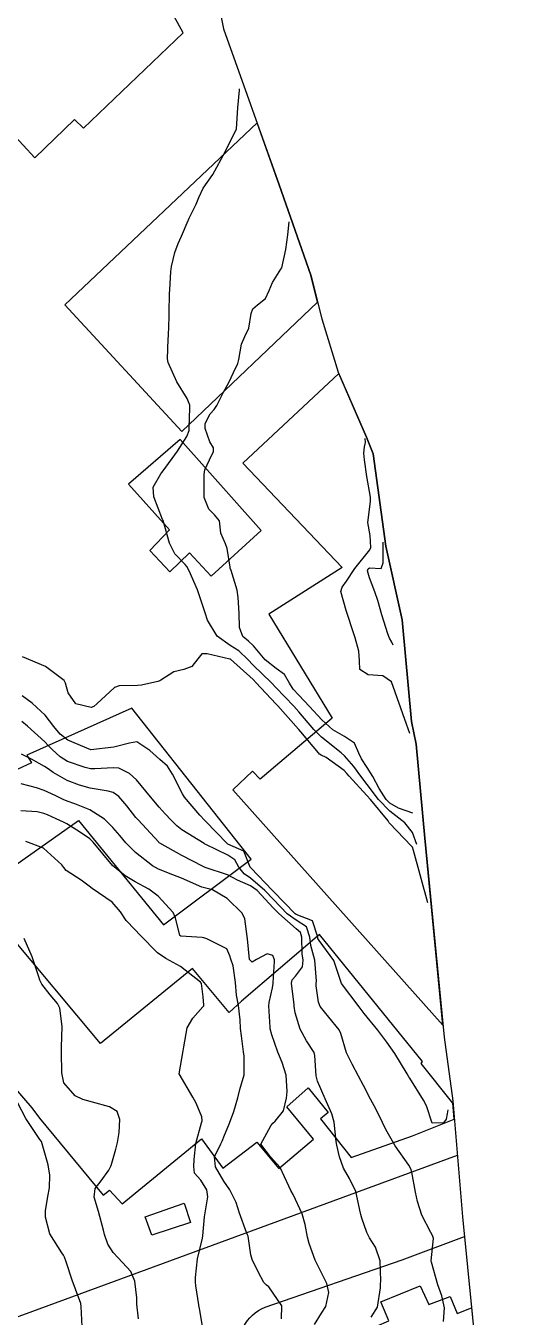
# Model space of a CAD drawing. Header units: metres. Extents: x 292545 to 299085, y 7450245 to 7463078.
# Drawn here: x 297219.6 to 297262.6, y 7453519.8 to 7453631.7 of the extents above; entities that cross this region are included whole.
import ezdxf

# ---------------------------------------------------------------- set-up
doc = ezdxf.new("R2010")
doc.units = ezdxf.units.M
for name, color, linetype in [('Area', 45, 'Continuous'), ('Curvas de Nivel 1m', 11, 'Continuous'), ('Curvas de Nivel 5m', 15, 'Continuous'), ('Edificações', 30, 'Continuous'), ('Vias Primárias', 230, 'Continuous')]:
    doc.layers.add(name, color=color, linetype=linetype)

msp = doc.modelspace()

# ---------------------------------------------------------------- linework, layer by layer
at = {"layer": 'Area'}
msp.add_polyline3d([(297236.47, 7453632.76, 706.59), (297236.74, 7453631.44, 706.79), (297241.57, 7453617.92, 708.44), (297244.31, 7453610.09, 708.75), (297245.26, 7453606.32, 707.84), (297246.69, 7453601.67, 704.48), (297249.13, 7453596.04, 709.86), (297249.73, 7453594.59, 709.8), (297250.81, 7453586.61, 704.46), (297252.23, 7453580.21, 710.56), (297253.05, 7453571.4, 704.7), (297253.44, 7453569.43, 704.74), (297254.2, 7453561.27, 709.54), (297255.87, 7453544.02, 701.26), (297256.62, 7453538.5, 703.75), (297257.47, 7453528.45, 700.12), (297258.78, 7453515.37, 706.63)], dxfattribs=at)
at = {"layer": 'Curvas de Nivel 1m', "flags": 128}
for points, elevation in [([(297253.5, 7453560.73), (297253.14, 7453561.78), (297252.47, 7453562.61), (297251.16, 7453563.61), (297250.19, 7453564.63), (297249.19, 7453565.92), (297248.65, 7453566.65), (297248.05, 7453567.49), (297247.22, 7453568.43), (297246.94, 7453568.67), (297245.24, 7453570.03), (297244.57, 7453570.7), (297243.27, 7453572.23), (297242.83, 7453572.72), (297242.07, 7453573.52), (297241.29, 7453574.35), (297240.9, 7453574.74), (297239.32, 7453576.29), (297238.85, 7453576.77), (297238.07, 7453577.52), (297237.33, 7453577.99), (297236.18, 7453578.8), (297235.36, 7453580.18), (297235.14, 7453580.81), (297235.02, 7453581.16), (297234.48, 7453582.82), (297233.77, 7453584.46), (297233.57, 7453584.83), (297233.41, 7453585.01), (297232.51, 7453585.93), (297232.06, 7453586.85), (297231.5, 7453588.82), (297231.49, 7453588.86), (297231.48, 7453588.88), (297231.46, 7453588.92), (297230.7, 7453590.87), (297230.65, 7453591.71), (297231.29, 7453592.86), (297231.39, 7453592.98), (297231.52, 7453593.13), (297232.74, 7453594.84), (297233.55, 7453596.1), (297233.75, 7453596.63), (297233.76, 7453596.83), (297233.82, 7453598.59), (297233.81, 7453598.83), (297233.59, 7453599.4), (297232.7, 7453600.84), (297231.95, 7453602.53), (297231.89, 7453602.85), (297231.95, 7453604.54), (297231.97, 7453604.85), (297232.03, 7453606.48), (297232.04, 7453606.85), (297232.07, 7453608.47), (297232.08, 7453608.85), (297232.18, 7453610.38), (297232.24, 7453610.84), (297232.52, 7453612.06), (297232.81, 7453612.84), (297233.11, 7453613.48), (297233.68, 7453614.83), (297233.71, 7453614.9), (297233.77, 7453615.03), (297234.37, 7453616.24), (297234.6, 7453616.82), (297234.99, 7453617.64), (297235.82, 7453618.81), (297236.87, 7453620.79), (297237.86, 7453622.78), (297237.97, 7453624.61), (297238.12, 7453626.13), (297238.12, 7453626.25)], 703), ([(297253.16, 7453563.46), (297251.91, 7453563.87), (297251.17, 7453564.31), (297250.86, 7453564.62), (297250.24, 7453565.58), (297249.69, 7453566.64), (297249.21, 7453567.41), (297248.72, 7453568.15), (297248.49, 7453568.65), (297248.09, 7453569.51), (297247.24, 7453570.09), (297246.22, 7453570.68), (297245.26, 7453571.55), (297244.2, 7453572.7), (297243.28, 7453573.69), (297242.78, 7453574.21), (297242.45, 7453574.72), (297242.03, 7453575.46), (297241.31, 7453575.98), (297240.35, 7453576.75), (297239.33, 7453577.96), (297238.92, 7453578.35), (297238.41, 7453578.77), (297238.12, 7453579.55), (297238.09, 7453580.78), (297238.01, 7453582.15), (297237.93, 7453582.77), (297237.41, 7453584.5), (297237.33, 7453584.7), (297237.32, 7453584.78), (297237.05, 7453586.4), (297236.91, 7453586.79), (297236.51, 7453587.73), (297236.4, 7453588.8), (297235.97, 7453589.3), (297235.47, 7453589.8), (297235.06, 7453590.81), (297235.05, 7453591.26), (297235.05, 7453592.81), (297235.13, 7453593.2), (297235.53, 7453594.08), (297235.86, 7453594.81), (297235.87, 7453595.13), (297235.54, 7453595.63), (297235.14, 7453596.81), (297235.15, 7453597.23), (297235.57, 7453598.07), (297235.94, 7453598.44), (297236.17, 7453598.8), (297236.75, 7453599.95), (297237.21, 7453600.79), (297237.61, 7453601.66), (297237.97, 7453602.43), (297238.07, 7453602.78), (297238.3, 7453604.11), (297238.59, 7453604.77), (297238.93, 7453605.5), (297239.15, 7453606.77), (297239.28, 7453607.17), (297239.68, 7453607.53), (297240.38, 7453608.07), (297240.71, 7453608.75), (297240.99, 7453609.47), (297241.72, 7453610.6), (297241.79, 7453610.74), (297242.14, 7453612.32), (297242.32, 7453613.59), (297242.43, 7453614.72)], 704), ([(297251.45, 7453578.01), (297251.34, 7453578.27), (297251.15, 7453578.62), (297250.98, 7453578.99), (297250.47, 7453580.63), (297250.12, 7453581.9), (297249.87, 7453582.64), (297249.4, 7453583.85), (297249.22, 7453584.45), (297249.28, 7453584.64), (297249.41, 7453584.73), (297250.4, 7453584.65), (297250.58, 7453585.16), (297250.58, 7453586.05), (297250.58, 7453586.95)], 706), ([(297254.45, 7453555.66), (297253.22, 7453560.2), (297253.12, 7453560.5), (297253.05, 7453560.6), (297251.15, 7453562.58), (297251.12, 7453562.62), (297251.01, 7453562.77), (297249.48, 7453564.64), (297249.18, 7453564.98), (297247.64, 7453566.66), (297247.44, 7453566.9), (297247.21, 7453567.14), (297245.64, 7453568.27), (297245.22, 7453568.48), (297245.08, 7453568.55), (297244.97, 7453568.69), (297243.46, 7453570.49), (297243.26, 7453570.71), (297243.24, 7453570.72), (297241.45, 7453572.74), (297241.36, 7453572.83), (297241.27, 7453572.92), (297239.57, 7453574.76), (297239.3, 7453575.03), (297237.34, 7453576.79), (297237.3, 7453576.81), (297235.33, 7453577.27), (297234.87, 7453577.27), (297234.5, 7453576.82), (297233.98, 7453576.16), (297233.31, 7453575.9), (297232.44, 7453575.71), (297231.29, 7453574.97), (297231.23, 7453574.92), (297231.05, 7453574.86), (297229.62, 7453574.54), (297229.29, 7453574.52), (297227.7, 7453574.48), (297227.29, 7453574.33), (297225.74, 7453572.92), (297225.49, 7453572.71), (297225.27, 7453572.61), (297223.93, 7453572.94), (297223.28, 7453573.89), (297223.05, 7453574.71), (297222.92, 7453574.96), (297221.31, 7453576.16), (297219.32, 7453577)], 702), ([(297256.21, 7453537.73), (297256.14, 7453537.39), (297256.05, 7453536.93), (297255.82, 7453536.59), (297254.84, 7453536.57), (297254.35, 7453538.07), (297254.1, 7453538.58), (297252.89, 7453540.46), (297252.8, 7453540.6), (297252.66, 7453540.84), (297251.61, 7453542.61), (297250.92, 7453543.59), (297250.48, 7453544.18), (297250.13, 7453544.63), (297248.95, 7453546.08), (297248.51, 7453546.65), (297246.98, 7453548.67), (297246.3, 7453550.68), (297245.03, 7453552.42), (297244.93, 7453552.59), (297244.92, 7453552.69), (297244.45, 7453554.1), (297243.05, 7453554.67), (297242.95, 7453554.72), (297241.08, 7453556.66), (297241, 7453556.74), (297239.1, 7453558.71), (297239.08, 7453558.73), (297239.06, 7453558.76), (297238.5, 7453560.16), (297237.12, 7453560.77), (297237.08, 7453560.79), (297235.15, 7453562.78), (297235.13, 7453562.81), (297234.69, 7453563.28), (297233.37, 7453564.83), (297233.18, 7453565.12), (297232.33, 7453566.84), (297231.89, 7453567.53), (297231.22, 7453568.1), (297230.34, 7453568.87), (297229.23, 7453569.62), (297228.6, 7453569.51), (297227.23, 7453569.16), (297225.22, 7453568.93), (297223.23, 7453569.79), (297222.57, 7453570.3), (297222.02, 7453570.97), (297221.26, 7453571.94), (297220.14, 7453572.99), (297219.28, 7453573.63)], 701), ([(297249.54, 7453519.74), (297250.1, 7453520.63), (297250.35, 7453522.31), (297250.37, 7453522.62), (297250.39, 7453522.91), (297250.32, 7453524.63), (297249.91, 7453525.83), (297249.41, 7453526.64), (297249.17, 7453527.09), (297248.74, 7453528.35), (297248.65, 7453528.65), (297248.62, 7453528.78), (297248.22, 7453530.66), (297247.66, 7453531.78), (297247.15, 7453532.67), (297246.8, 7453533.65), (297246.57, 7453534.67), (297246.52, 7453534.97), (297246.35, 7453536.67), (297246.14, 7453537.39), (297245.56, 7453538.68), (297244.89, 7453540.22), (297244.78, 7453540.69), (297244.67, 7453542.45), (297244.59, 7453542.69), (297243.93, 7453543.71), (297243.38, 7453544.71), (297242.95, 7453546.13), (297242.87, 7453546.72), (297242.86, 7453546.83), (297242.65, 7453548.72), (297242.7, 7453549.01), (297242.99, 7453549.33), (297243.6, 7453550.12), (297243.64, 7453550.71), (297243.56, 7453551.26), (297243.53, 7453552.71), (297243.42, 7453553.1), (297243.04, 7453553.42), (297241.54, 7453554.74), (297241.06, 7453555.23), (297239.66, 7453556.75), (297239.09, 7453557.15), (297237.95, 7453557.64), (297237.1, 7453558.1), (297235.16, 7453558.75), (297235.1, 7453558.76), (297234.99, 7453558.81), (297233.12, 7453559.78), (297231.21, 7453560.86), (297231.16, 7453560.89), (297231.13, 7453560.92), (297229.33, 7453562.88), (297229.15, 7453563.08), (297228.35, 7453564.08), (297227.65, 7453564.9), (297227.18, 7453565.24), (297226.73, 7453565.36), (297225.18, 7453565.63), (297224.26, 7453565.87), (297223.19, 7453566.28), (297221.96, 7453566.97), (297221.52, 7453567.29), (297221.21, 7453567.5), (297220.08, 7453568.12), (297219.22, 7453568.56)], 699), ([(297244.63, 7453519.11), (297245.23, 7453520.1), (297245.62, 7453520.69), (297245.87, 7453521.89), (297245.69, 7453522.68), (297244.7, 7453524.69), (297244.16, 7453526.15), (297244.02, 7453526.7), (297243.83, 7453527.8), (297243.57, 7453528.71), (297242.77, 7453530.39), (297242.58, 7453530.72), (297242.4, 7453531.1), (297241.66, 7453532.73), (297240.81, 7453533.66), (297239.99, 7453534.75), (297240.84, 7453536.35), (297241.02, 7453536.56), (297241.21, 7453536.74), (297241.93, 7453537.65), (297242.2, 7453538.73), (297242.27, 7453539.33), (297242.18, 7453540.73), (297241.82, 7453541.82), (297241.44, 7453542.73), (297240.93, 7453544.23), (297240.79, 7453544.74), (297240.78, 7453544.9), (297240.68, 7453546.74), (297240.69, 7453547.02), (297240.98, 7453548.31), (297241.05, 7453548.68), (297241.05, 7453548.74), (297241.16, 7453550.59), (297241.16, 7453550.74), (297241.02, 7453551.12), (297240.52, 7453551.24), (297239.6, 7453550.75), (297239.22, 7453550.54), (297239.01, 7453550.73), (297239, 7453550.76), (297238.82, 7453552.55), (297238.8, 7453552.76), (297238.59, 7453554.3), (297238.36, 7453554.77), (297237.07, 7453556.05), (297235.78, 7453556.8), (297235.08, 7453556.97), (297234.86, 7453557.04), (297233.09, 7453557.8), (297232.34, 7453558.09), (297231.1, 7453558.59), (297230.58, 7453558.87), (297229.12, 7453560.03), (297228.27, 7453560.89), (297227.74, 7453561.5), (297227.15, 7453562.2), (297226.41, 7453562.92), (297225.16, 7453563.74), (297223.84, 7453564.27), (297223.17, 7453564.49), (297222.83, 7453564.62), (297222.14, 7453564.97), (297221.18, 7453565.42), (297220.52, 7453565.64), (297219.19, 7453566)], 698), ([(297241.77, 7453519.6), (297241.79, 7453520.73), (297240.67, 7453522.38), (297240.47, 7453522.54), (297240.25, 7453522.75), (297239.76, 7453523.69), (297239.23, 7453524.76), (297239.11, 7453525.17), (297238.87, 7453526.77), (297238.83, 7453526.88), (297238.73, 7453527.08), (297238.12, 7453528.78), (297237.83, 7453529.7), (297237.29, 7453530.78), (297236.78, 7453531.53), (297236.04, 7453532.8), (297235.97, 7453533.64), (297236.51, 7453534.79), (297236.62, 7453535), (297236.83, 7453535.53), (297237.19, 7453536.43), (297237.34, 7453536.79), (297237.65, 7453537.58), (297237.98, 7453538.77), (297238.15, 7453539.49), (297238.54, 7453540.77), (297238.52, 7453542.38), (297238.47, 7453542.77), (297238.3, 7453544.15), (297238.21, 7453544.77), (297238.18, 7453545.54), (297238.04, 7453546.77), (297237.88, 7453547.68), (297237.79, 7453548.78), (297237.57, 7453550.21), (297237.39, 7453550.78), (297237.3, 7453551.07), (297237.02, 7453551.69), (297235.28, 7453552.55), (297235.03, 7453552.65), (297234.89, 7453552.67), (297233.03, 7453552.77), (297232.94, 7453552.84), (297232.59, 7453554.38), (297232.36, 7453554.84), (297231.07, 7453556.24), (297230.25, 7453556.87), (297229.09, 7453557.49), (297228.22, 7453558.02), (297227.1, 7453558.91), (297225.44, 7453560.93), (297225.14, 7453561.23), (297224.25, 7453561.83), (297223.15, 7453562.53), (297222.87, 7453562.68), (297222.24, 7453562.96), (297221.47, 7453563.29), (297221.16, 7453563.42), (297220.59, 7453563.55), (297219.16, 7453563.65)], 697), ([(297234.96, 7453518.81), (297234.65, 7453520.49), (297234.6, 7453520.76), (297234.59, 7453520.81), (297234.33, 7453522.48), (297234.31, 7453522.82), (297234.31, 7453523.18), (297234.47, 7453524.81), (297234.71, 7453525.77), (297234.93, 7453526.6), (297234.95, 7453526.81), (297235.1, 7453528.45), (297235.15, 7453528.81), (297235.38, 7453530.19), (297235.29, 7453530.8), (297234.78, 7453531.62), (297234.22, 7453532.25), (297234.16, 7453532.82), (297234.2, 7453533.42), (297234.34, 7453534.82), (297234.84, 7453536.61), (297234.89, 7453536.76), (297234.9, 7453536.81), (297234.85, 7453537.13), (297234.36, 7453538.31), (297234.07, 7453538.82), (297232.89, 7453540.84), (297233.23, 7453542.84), (297233.29, 7453543.2), (297233.6, 7453544.83), (297234.08, 7453545.68), (297234.96, 7453546.66), (297235.02, 7453546.75), (297235.03, 7453546.81), (297234.97, 7453547.52), (297234.84, 7453548.67), (297234.74, 7453548.81), (297233, 7453550.15), (297231.75, 7453550.85), (297231.02, 7453551.34), (297229.52, 7453552.88), (297229.04, 7453553.37), (297228.31, 7453554.15), (297227.82, 7453554.9), (297227.07, 7453555.73), (297225.35, 7453556.93), (297225.08, 7453557.12), (297224.39, 7453557.63), (297223.1, 7453558.49), (297222.88, 7453558.74), (297222.71, 7453558.96), (297221.12, 7453560.41), (297219.59, 7453561)], 696), ([(297224.48, 7453518.93), (297224.4, 7453520.69), (297224.36, 7453520.93), (297223.91, 7453522.18), (297223.6, 7453522.95), (297223.09, 7453524.56), (297222.95, 7453524.96), (297222.87, 7453525.12), (297222.71, 7453525.34), (297221.68, 7453526.97), (297221.29, 7453528.43), (297221.3, 7453528.97), (297221.51, 7453530.22), (297221.66, 7453530.97), (297221.69, 7453532.06), (297221.53, 7453532.97), (297221.02, 7453534.78), (297220.94, 7453534.98), (297220.82, 7453535.16), (297219.6, 7453536.99), (297218.86, 7453538.36)], 694)]:
    msp.add_lwpolyline(points, dxfattribs=dict(at, elevation=elevation))
at = {"layer": 'Curvas de Nivel 5m', "flags": 128}
for points, elevation in [([(297252.89, 7453570.36), (297252.62, 7453571.15), (297251.3, 7453574.84), (297250.57, 7453575.36), (297249.3, 7453575.44), (297248.57, 7453575.91), (297248.53, 7453576.65), (297248.49, 7453577.49), (297248.16, 7453578.66), (297247.96, 7453579.27), (297247.49, 7453580.67), (297247.37, 7453581.02), (297246.93, 7453582.67), (297247.02, 7453583.05), (297247.4, 7453583.56), (297248.13, 7453584.66), (297249.43, 7453586.28), (297249.51, 7453586.48), (297249.45, 7453587.51), (297249.27, 7453588.64), (297249.48, 7453590.46), (297249.49, 7453590.61), (297249.49, 7453590.84), (297249.18, 7453592.64), (297248.96, 7453594.08), (297248.9, 7453594.65), (297248.97, 7453595.22), (297249.07, 7453595.59), (297249.04, 7453595.92)], 705), ([(297255.81, 7453519.39), (297255.92, 7453520.56), (297255.69, 7453521.59), (297255.33, 7453522.57), (297254.77, 7453524.51), (297254.76, 7453524.58), (297254.76, 7453524.64), (297254.95, 7453526.58), (297254.91, 7453526.77), (297254.73, 7453527.08), (297253.94, 7453528.59), (297253.56, 7453529.79), (297253.39, 7453530.59), (297253.06, 7453532.33), (297252.98, 7453532.6), (297252.8, 7453532.92), (297251.63, 7453534.61), (297250.83, 7453536.02), (297250.54, 7453536.62), (297249.97, 7453537.75), (297249.49, 7453538.64), (297248.88, 7453539.83), (297248.45, 7453540.65), (297247.89, 7453541.68), (297247.42, 7453542.66), (297246.93, 7453544.34), (297246.77, 7453544.67), (297245.88, 7453545.75), (297245.11, 7453546.69), (297244.97, 7453547.05), (297244.77, 7453548.48), (297244.78, 7453548.69), (297244.8, 7453548.87), (297244.67, 7453550.7), (297244.31, 7453551.98), (297244.22, 7453552.7), (297243.93, 7453553.6), (297243.05, 7453554.16), (297242.25, 7453554.73), (297241.07, 7453555.95), (297240.32, 7453556.75), (297239.09, 7453557.82), (297238.53, 7453558.2), (297238.08, 7453558.78), (297237.73, 7453559.41), (297237.11, 7453559.81), (297235.2, 7453560.74), (297235.13, 7453560.77), (297235.06, 7453560.81), (297233.14, 7453562.01), (297232.68, 7453562.36), (297232.19, 7453562.84), (297231.69, 7453563.38), (297231.16, 7453563.97), (297230.42, 7453564.87), (297229.19, 7453566.35), (297228.59, 7453566.89), (297227.65, 7453567.35), (297227.21, 7453567.39), (297225.57, 7453567.28), (297225.21, 7453567.3), (297224.74, 7453567.4), (297223.21, 7453567.94), (297222.58, 7453568.32), (297221.87, 7453568.97), (297221.55, 7453569.3), (297221.23, 7453569.62), (297219.74, 7453571), (297219.26, 7453571.4)], 700), ([(297229.38, 7453519.61), (297229.23, 7453520.88), (297229.22, 7453521.44), (297229.06, 7453522.88), (297228.69, 7453523.72), (297227.6, 7453524.9), (297227.16, 7453525.35), (297226.71, 7453526.08), (297226.43, 7453526.91), (297226.34, 7453527.3), (297225.89, 7453528.92), (297225.53, 7453530.16), (297225.61, 7453530.92), (297226.12, 7453531.57), (297226.79, 7453532.51), (297226.99, 7453532.91), (297227.41, 7453534.31), (297227.55, 7453534.9), (297227.7, 7453535.76), (297227.75, 7453536.9), (297227.52, 7453537.57), (297226.85, 7453537.98), (297225.38, 7453538.4), (297224.86, 7453538.53), (297224.54, 7453538.62), (297223.87, 7453538.94), (297222.88, 7453540.08), (297222.71, 7453540.95), (297222.7, 7453542.74), (297222.7, 7453542.95), (297222.7, 7453543.17), (297222.75, 7453544.95), (297222.55, 7453546.55), (297222.35, 7453546.96), (297221.7, 7453547.7), (297220.98, 7453548.62), (297220.8, 7453548.98), (297220.71, 7453549.26), (297220.15, 7453550.99), (297219.44, 7453552.59)], 695)]:
    msp.add_lwpolyline(points, dxfattribs=dict(at, elevation=elevation))
at = {"layer": 'Edificações'}
for points in [[(297233.25, 7453631.11), (297232.12, 7453633.14), (297225.67, 7453639.86), (297213.26, 7453627.96), (297220.39, 7453620.27), (297223.83, 7453623.58), (297224.59, 7453622.84)], [(297232.97, 7453595.84), (297228.51, 7453591.98), (297232.05, 7453588.02), (297230.35, 7453586.22), (297232.09, 7453584.38), (297233.79, 7453586.01), (297235.67, 7453584), (297240.01, 7453587.96)], [(297239.13, 7453559.46), (297228.78, 7453572.55), (297219.69, 7453568.47), (297220.08, 7453567.82), (297201.98, 7453559.44), (297204.56, 7453556.12), (297205.82, 7453556.62), (297206.65, 7453554.78), (297208.21, 7453555.52), (297207.4, 7453557.36), (297208.47, 7453557.84), (297210.01, 7453554.89), (297214.64, 7453557.33), (297213.73, 7453559.62), (297215.55, 7453560.61), (297217.15, 7453557.87), (297224.15, 7453562.82), (297231.53, 7453553.77)], [(297233.34, 7453529.63), (297233.89, 7453527.96), (297230.51, 7453526.86), (297229.94, 7453528.45)]]:
    msp.add_lwpolyline(points, close=True, dxfattribs=at)
for points, elevation in [([(297239.65, 7453623.3), (297222.98, 7453607.52), (297233.12, 7453596.55), (297244.9, 7453607.75), (297244.31, 7453610.09), (297241.57, 7453617.92)], 707.78), ([(297246.74, 7453601.56), (297238.41, 7453593.79), (297247.04, 7453584.74), (297240.67, 7453580.69), (297246.16, 7453571.68), (297239.92, 7453566.39), (297239.25, 7453567.08), (297237.55, 7453565.46), (297255.77, 7453545.08), (297254.2, 7453561.27), (297253.44, 7453569.43), (297253.05, 7453571.4), (297252.23, 7453580.21), (297250.81, 7453586.61), (297249.73, 7453594.59), (297249.13, 7453596.04)], 704.48), ([(297261.54, 7453488.73), (297256.32, 7453496.04), (297253.93, 7453498.84), (297259.22, 7453500.95), (297258.58, 7453503.19), (297253.95, 7453501.45), (297251.23, 7453508.44), (297249.26, 7453507.71), (297246.62, 7453515.19), (297247.88, 7453518.06), (297251.09, 7453519.44), (297250.39, 7453521.07), (297253.81, 7453522.46), (297254.54, 7453520.85), (297256.4, 7453521.54), (297257, 7453520.07), (297258.26, 7453520.56), (297258.78, 7453515.37), (297258.97, 7453514.09), (297258.93, 7453513.29), (297260.35, 7453504.8), (297260.51, 7453497.31), (297261.39, 7453489.81)], 704.41)]:
    msp.add_lwpolyline(points, close=True, dxfattribs=dict(at, elevation=elevation))
at = {"layer": 'Edificações', "elevation": 703.68}
msp.add_lwpolyline([(297210.37, 7453549.18), (297220.13, 7453537.9), (297220.79, 7453537.01), (297226.29, 7453530.34), (297226.85, 7453530.75), (297227.95, 7453529.59), (297234.84, 7453535.22), (297236.67, 7453532.67), (297239.63, 7453534.93), (297241.55, 7453532.65), (297244.55, 7453535.19), (297242.24, 7453537.98), (297244.08, 7453539.64), (297245.83, 7453537.5), (297245.15, 7453536.96), (297247.8, 7453533.59), (297253.12, 7453535.47), (297256.75, 7453536.92), (297256.64, 7453538.32), (297253.88, 7453541.74), (297254.01, 7453541.91), (297245.07, 7453552.93), (297238.3, 7453547.16), (297237.23, 7453546.18), (297234.06, 7453549.99), (297226.08, 7453543.48), (297218.01, 7453553.14)], dxfattribs=at)
at = {"layer": 'Vias Primárias', "elevation": 702.04}
msp.add_lwpolyline([(297257.02, 7453533.77), (297219.32, 7453519.93), (297184.47, 7453507.33)], dxfattribs=at)
at = {"layer": 'Vias Primárias', "elevation": 705.75}
msp.add_lwpolyline([(297262.65, 7453480.65), (297250.1, 7453498.77), (297240.65, 7453512.6), (297238.11, 7453516.42, -0.359326), (297240.35, 7453520.63), (297252.24, 7453524.72), (297257.64, 7453526.75)], format="xyb", dxfattribs=at)

doc.saveas('drawing.dxf')
